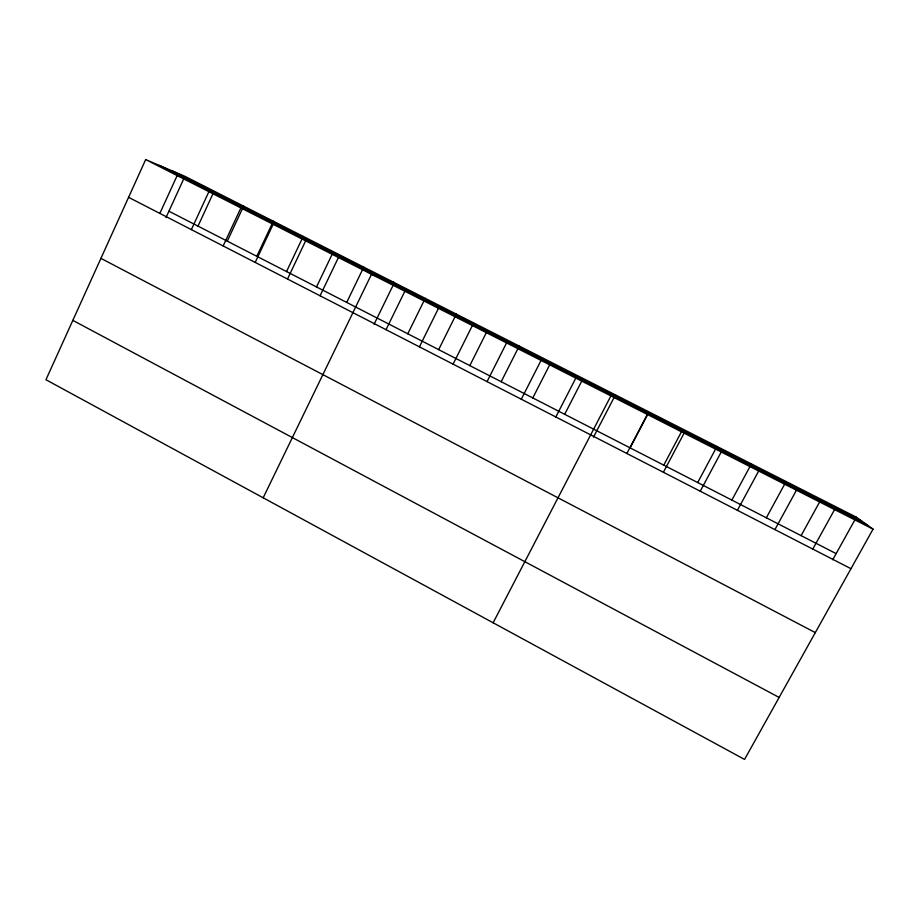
<?xml version="1.0" encoding="UTF-8"?>
<svg xmlns="http://www.w3.org/2000/svg" width="919" height="919" viewBox="0 0 919 919"><rect width="100%" height="100%" fill="white"/><g stroke="black" fill="none" stroke-linecap="round" stroke-linejoin="round"><path stroke-width="1.38" d="M145.684 159.573L45.95 379.731L744.551 759.427L873.05 529.126L856.37 517.202L184.903 176.322L145.684 159.573L873.05 529.126M159.849 213.403L177.16 175.563M165.971 217.631L184.317 177.62M191.37 229.612L208.889 191.68M197.999 226.12L212.955 193.76M223.156 245.947L240.881 207.935M227.292 241.146L243.627 206.132M256.803 256.298L273.322 221.203M255.195 262.42L273.127 224.328M286.544 271.553L303.236 236.401M287.498 279.031L305.648 240.847M316.504 286.935L332.184 254.218M320.065 295.78L338.433 257.504M346.704 302.431L363.763 267.119M263.179 497.799L371.506 274.299L394.377 282.661L374.079 324.281M386.026 329.68L404.842 291.243M407.783 333.781L425.221 298.33M419.42 346.854L438.455 308.324M438.673 349.634L456.318 314.103M453.09 364.165L472.366 325.544M469.804 365.613L486.369 332.552M487.047 381.615L506.553 342.925M501.188 381.707L519.224 346.038M521.291 399.225L541.038 360.443M532.802 397.938L549.734 364.751M555.834 416.973L575.811 378.111M564.68 414.297L582.474 379.708M493.124 622.783L610.882 395.928L615.443 394.894L593.502 437.099M626.861 453.492L647.344 414.446M630.147 447.898L647.711 414.412M663.782 465.152L681.542 431.608M663.38 472.274L684.115 433.136M697.693 482.555L716.992 446.439M700.232 491.217L721.231 451.987M731.88 500.097L751.397 463.911M737.406 510.321L758.669 471.01M766.343 517.788L784.734 484.026M774.924 529.608L796.451 490.206M801.104 535.628L819.714 501.797M812.775 549.068L834.578 509.586M832.729 559.763L856.37 517.202M172.634 171.083L861.562 520.912M159.309 165.397L867.226 524.967M168.924 211.198L836.152 553.617M128.58 197.332L850.971 568.7M100.929 258.365L815.314 632.605M72.842 320.375L779.14 697.441"/></g></svg>
